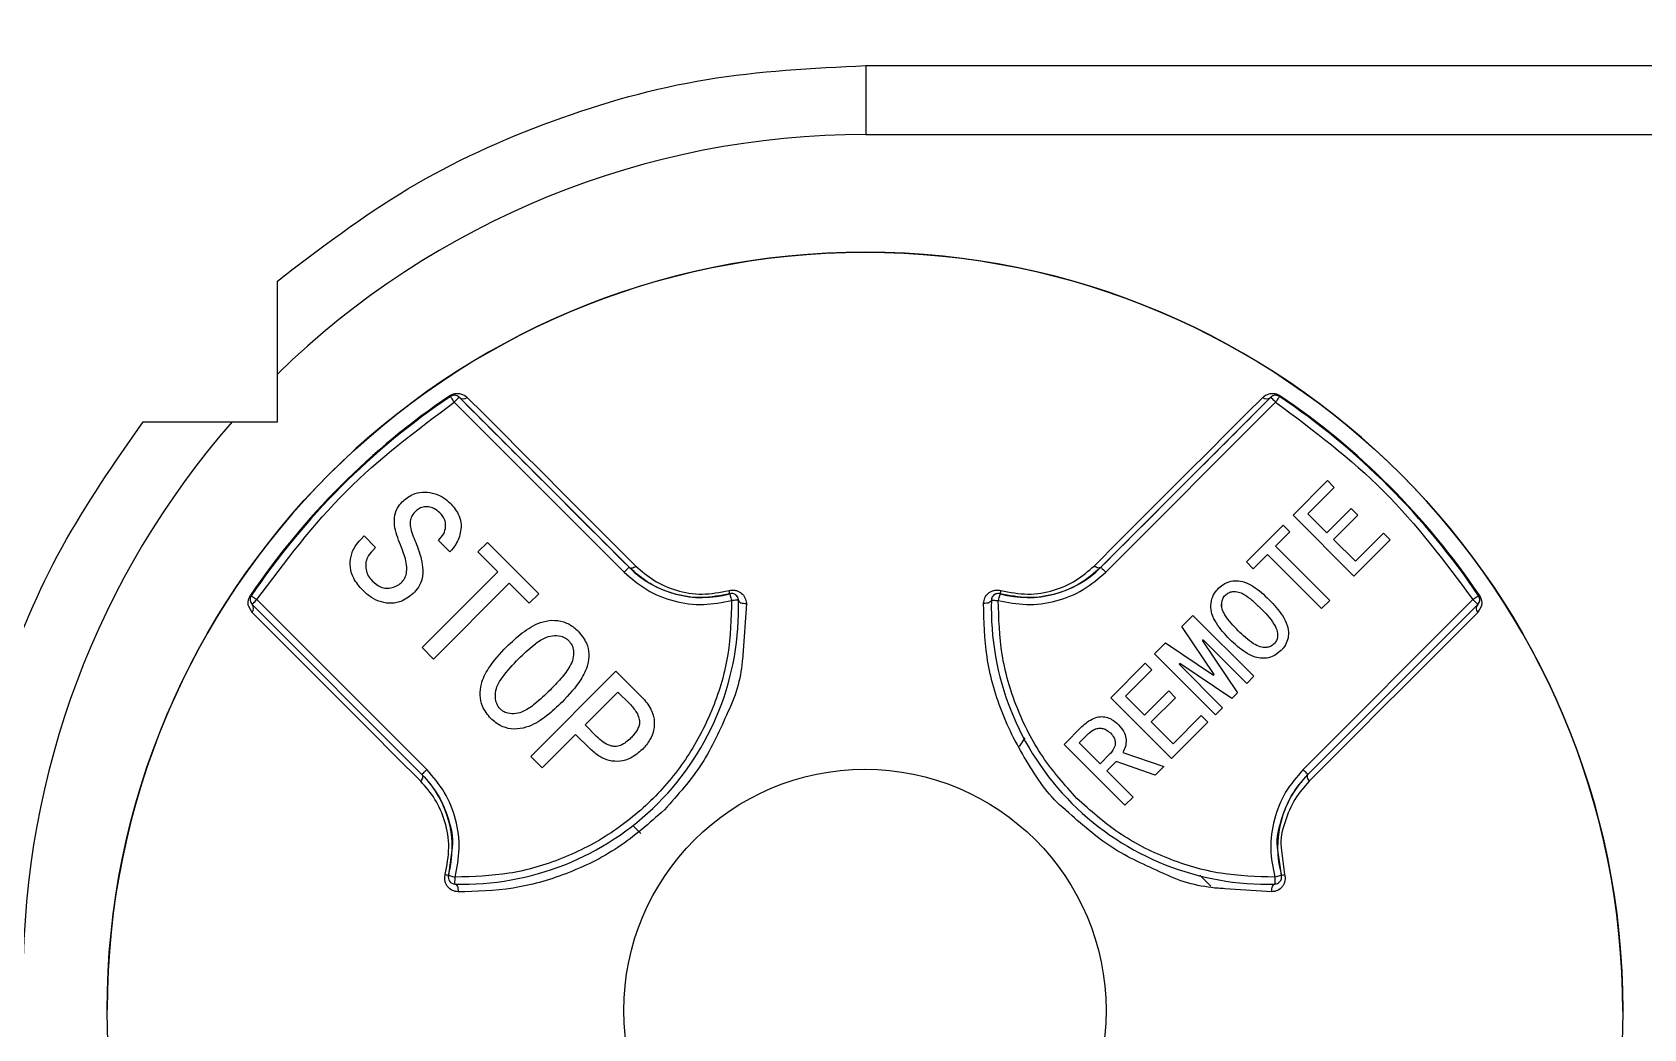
# Model space of a CAD drawing. Header units: millimetres. Extents: x 2344 to 4024, y 1094 to 2282.
# Drawn here: x 2863.01 to 2909.79, y 1996.56 to 2025.47 of the extents above; entities that cross this region are included whole.
import ezdxf

# ---------------------------------------------------------------- set-up
doc = ezdxf.new("R2010")
doc.units = ezdxf.units.MM

msp = doc.modelspace()

# ---------------------------------------------------------------- linework, layer by layer
at = {"color": 7, "linetype": 'Continuous', "lineweight": 25}
for p, q in [((2887.207, 2024.505), (2937.898, 2024.505)), ((2887.207, 2024.505), (2887.207, 2022.505)), ((2887.207, 2022.505), (2937.698, 2022.505)), ((2870.125, 2014.167), (2870.125, 2018.253)), ((2875.134, 2014.925), (2875.147, 2014.905)), ((2875.147, 2014.905), (2875.147, 2014.905)), ((2875.259, 2014.74), (2880.192, 2009.807)), ((2875.401, 2014.881), (2880.333, 2009.948)), ((2875.401, 2014.881), (2875.401, 2014.881)), ((2894.031, 2009.948), (2898.963, 2014.881)), ((2894.172, 2009.807), (2899.105, 2014.74)), ((2898.963, 2014.881), (2898.963, 2014.881)), ((2899.217, 2014.905), (2899.23, 2014.925)), ((2899.217, 2014.905), (2899.217, 2014.905)), ((2866.224, 2014.167), (2870.125, 2014.167)), ((2899.609, 2011.458), (2900.612, 2012.461)), ((2900.808, 2012.264), (2900.043, 2011.499)), ((2900.808, 2012.264), (2900.043, 2011.499)), ((2900.612, 2012.461), (2900.808, 2012.264)), ((2874.121, 2011.554), (2874.121, 2011.554)), ((2874.845, 2011.525), (2874.845, 2011.525)), ((2901.377, 2009.69), (2899.609, 2011.458)), ((2901.377, 2009.69), (2899.609, 2011.458)), ((2900.043, 2011.499), (2900.591, 2010.951)), ((2900.043, 2011.499), (2900.043, 2011.499)), ((2900.591, 2010.951), (2901.294, 2011.654)), ((2901.49, 2011.458), (2900.787, 2010.755)), ((2901.49, 2011.458), (2900.787, 2010.755)), ((2901.294, 2011.654), (2901.49, 2011.458)), ((2872.544, 2010.758), (2872.645, 2010.859)), ((2872.645, 2010.859), (2872.978, 2010.526)), ((2873.978, 2011.174), (2873.978, 2011.174)), ((2875.008, 2011.148), (2875.008, 2011.148)), ((2898.255, 2010.104), (2899.319, 2011.168)), ((2899.516, 2010.972), (2899.102, 2010.558)), ((2899.516, 2010.972), (2899.102, 2010.558)), ((2899.319, 2011.168), (2899.516, 2010.972)), ((2900.787, 2010.755), (2901.418, 2010.124)), ((2900.787, 2010.755), (2900.787, 2010.755)), ((2902.431, 2010.745), (2901.377, 2009.69)), ((2902.431, 2010.745), (2901.377, 2009.69)), ((2901.418, 2010.124), (2902.235, 2010.941)), ((2902.235, 2010.941), (2902.431, 2010.745)), ((2872.978, 2010.526), (2872.891, 2010.439)), ((2872.978, 2010.526), (2872.891, 2010.439)), ((2872.891, 2010.439), (2872.891, 2010.439)), ((2875.134, 2010.396), (2874.802, 2010.729)), ((2875.134, 2010.396), (2874.802, 2010.729)), ((2875.134, 2010.396), (2875.134, 2010.396)), ((2875.945, 2010.396), (2876.22, 2010.671)), ((2876.524, 2009.817), (2875.945, 2010.396)), ((2876.524, 2009.817), (2875.945, 2010.396)), ((2876.22, 2010.671), (2877.711, 2009.18)), ((2898.864, 2010.321), (2898.451, 2009.907)), ((2898.864, 2010.321), (2898.451, 2009.907)), ((2900.436, 2008.749), (2898.864, 2010.321)), ((2898.864, 2010.321), (2898.864, 2010.321)), ((2900.436, 2008.749), (2898.864, 2010.321)), ((2899.102, 2010.558), (2900.674, 2008.987)), ((2899.102, 2010.558), (2899.102, 2010.558)), ((2872.688, 2010.006), (2872.688, 2010.006)), ((2873.88, 2009.965), (2873.88, 2009.965)), ((2874.324, 2007.617), (2876.524, 2009.817)), ((2876.524, 2009.817), (2876.524, 2009.817)), ((2880.333, 2009.948), (2880.333, 2009.948)), ((2894.031, 2009.948), (2894.031, 2009.948)), ((2898.451, 2009.907), (2898.255, 2010.104)), ((2898.451, 2009.907), (2898.255, 2010.104)), ((2898.451, 2009.907), (2898.451, 2009.907)), ((2876.857, 2009.484), (2874.657, 2007.284)), ((2876.857, 2009.484), (2874.657, 2007.284)), ((2877.436, 2008.905), (2876.857, 2009.484)), ((2876.857, 2009.484), (2876.857, 2009.484)), ((2877.436, 2008.905), (2876.857, 2009.484)), ((2901.377, 2009.69), (2901.377, 2009.69)), ((2869.332, 2009.012), (2869.332, 2009.012)), ((2869.366, 2009.124), (2869.346, 2009.138)), ((2869.366, 2009.124), (2869.366, 2009.124)), ((2874.323, 2003.938), (2869.39, 2008.871)), ((2874.464, 2004.079), (2869.532, 2009.012)), ((2872.602, 2009.281), (2872.602, 2009.281)), ((2874.107, 2009.223), (2874.107, 2009.223)), ((2877.711, 2009.18), (2877.436, 2008.905)), ((2877.711, 2009.18), (2877.436, 2008.905)), ((2877.436, 2008.905), (2877.436, 2008.905)), ((2883.739, 2008.902), (2883.635, 2007.39)), ((2897.645, 2009.142), (2897.645, 2009.142)), ((2904.832, 2009.012), (2899.9, 2004.079)), ((2904.974, 2008.871), (2900.041, 2003.938)), ((2900.674, 2008.987), (2900.436, 2008.749)), ((2900.674, 2008.987), (2900.436, 2008.749)), ((2904.998, 2009.124), (2905.018, 2009.138)), ((2904.998, 2009.124), (2904.998, 2009.124)), ((2905.032, 2009.012), (2905.032, 2009.012)), ((2869.394, 2008.635), (2869.295, 2008.813)), ((2883.515, 2008.748), (2883.515, 2008.748)), ((2890.849, 2008.765), (2890.849, 2008.765)), ((2896.383, 2008.232), (2896.704, 2008.553)), ((2896.704, 2008.553), (2898.472, 2006.785)), ((2897.558, 2008.724), (2897.558, 2008.724)), ((2898.668, 2008.76), (2898.668, 2008.76)), ((2900.436, 2008.749), (2900.436, 2008.749)), ((2905.069, 2008.813), (2904.97, 2008.635)), ((2897.324, 2006.837), (2896.383, 2008.232)), ((2897.324, 2006.837), (2896.383, 2008.232)), ((2899.135, 2008.143), (2899.135, 2008.143)), ((2874.657, 2007.284), (2874.324, 2007.617)), ((2874.657, 2007.284), (2874.324, 2007.617)), ((2878.579, 2007.82), (2878.579, 2007.82)), ((2895.587, 2007.436), (2895.908, 2007.757)), ((2895.908, 2007.757), (2897.303, 2006.816)), ((2896.983, 2007.819), (2897.004, 2007.84)), ((2897.004, 2007.84), (2896.983, 2007.819)), ((2896.983, 2007.819), (2897.996, 2006.31)), ((2896.983, 2007.819), (2896.983, 2007.819)), ((2898.265, 2006.578), (2897.004, 2007.84)), ((2897.004, 2007.84), (2897.004, 2007.84)), ((2898.265, 2006.578), (2897.004, 2007.84)), ((2897.769, 2007.86), (2897.769, 2007.86)), ((2899.257, 2007.53), (2899.257, 2007.53)), ((2874.657, 2007.284), (2874.657, 2007.284)), ((2877.132, 2007.299), (2877.132, 2007.299)), ((2878.69, 2007.24), (2878.69, 2007.24)), ((2894.316, 2006.165), (2895.319, 2007.168)), ((2895.319, 2007.168), (2895.515, 2006.971)), ((2897.355, 2005.669), (2895.587, 2007.436)), ((2897.355, 2005.669), (2895.587, 2007.436)), ((2896.301, 2007.137), (2896.321, 2007.157)), ((2896.321, 2007.157), (2896.301, 2007.137)), ((2896.301, 2007.137), (2897.562, 2005.875)), ((2896.301, 2007.137), (2896.301, 2007.137)), ((2897.831, 2006.144), (2896.321, 2007.157)), ((2896.321, 2007.157), (2896.321, 2007.157)), ((2897.831, 2006.144), (2896.321, 2007.157)), ((2877.479, 2004.462), (2879.954, 2006.937)), ((2879.954, 2006.937), (2880.707, 2006.184)), ((2895.515, 2006.971), (2894.75, 2006.206)), ((2895.515, 2006.971), (2894.75, 2006.206)), ((2897.324, 2006.837), (2897.303, 2006.816)), ((2897.324, 2006.837), (2897.324, 2006.837)), ((2898.472, 2006.785), (2898.265, 2006.578)), ((2898.472, 2006.785), (2898.265, 2006.578)), ((2898.265, 2006.578), (2898.265, 2006.578)), ((2876.483, 2006.429), (2876.483, 2006.429)), ((2879.057, 2005.374), (2880.012, 2006.329)), ((2879.057, 2005.374), (2880.012, 2006.329)), ((2880.012, 2006.329), (2880.345, 2005.996)), ((2880.012, 2006.329), (2880.012, 2006.329)), ((2880.012, 2006.329), (2880.345, 2005.996)), ((2896.084, 2004.397), (2894.316, 2006.165)), ((2896.084, 2004.397), (2894.316, 2006.165)), ((2894.75, 2006.206), (2895.298, 2005.658)), ((2894.75, 2006.206), (2894.75, 2006.206)), ((2895.298, 2005.658), (2896.001, 2006.361)), ((2896.197, 2006.165), (2895.494, 2005.462)), ((2896.197, 2006.165), (2895.494, 2005.462)), ((2896.001, 2006.361), (2896.197, 2006.165)), ((2897.996, 2006.31), (2897.831, 2006.144)), ((2897.996, 2006.31), (2897.831, 2006.144)), ((2897.831, 2006.144), (2897.831, 2006.144)), ((2878.391, 2006.039), (2878.391, 2006.039)), ((2880.345, 2005.996), (2880.345, 2005.996)), ((2896.125, 2004.831), (2896.942, 2005.648)), ((2896.942, 2005.648), (2897.138, 2005.452)), ((2897.562, 2005.875), (2897.355, 2005.669)), ((2897.562, 2005.875), (2897.355, 2005.669)), ((2897.355, 2005.669), (2897.355, 2005.669)), ((2876.321, 2005.562), (2876.321, 2005.562)), ((2879.389, 2005.041), (2879.057, 2005.374)), ((2879.057, 2005.374), (2879.057, 2005.374)), ((2880.637, 2005.452), (2880.637, 2005.452)), ((2892.962, 2004.811), (2893.478, 2005.328)), ((2894.306, 2005.141), (2894.306, 2005.141)), ((2895.494, 2005.462), (2896.125, 2004.831)), ((2895.494, 2005.462), (2895.494, 2005.462)), ((2897.138, 2005.452), (2896.084, 2004.397)), ((2897.138, 2005.452), (2896.084, 2004.397)), ((2878.782, 2005.099), (2877.812, 2004.129)), ((2878.782, 2005.099), (2877.812, 2004.129)), ((2879.201, 2004.679), (2878.782, 2005.099)), ((2878.782, 2005.099), (2878.782, 2005.099)), ((2879.201, 2004.679), (2878.782, 2005.099)), ((2879.201, 2004.679), (2879.201, 2004.679)), ((2880.721, 2004.664), (2880.721, 2004.664)), ((2891.668, 2004.75), (2891.835, 2004.999)), ((2894.729, 2003.043), (2892.962, 2004.811)), ((2894.729, 2003.043), (2892.962, 2004.811)), ((2893.396, 2004.852), (2893.623, 2005.079)), ((2893.396, 2004.852), (2893.623, 2005.079)), ((2894.006, 2004.242), (2893.396, 2004.852)), ((2893.396, 2004.852), (2893.396, 2004.852)), ((2893.623, 2005.079), (2893.623, 2005.079)), ((2894.448, 2004.858), (2894.448, 2004.858)), ((2877.812, 2004.129), (2877.479, 2004.462)), ((2877.812, 2004.129), (2877.479, 2004.462)), ((2894.295, 2004.532), (2894.006, 2004.242)), ((2894.471, 2004.314), (2894.202, 2004.046)), ((2894.471, 2004.314), (2894.202, 2004.046)), ((2895.608, 2003.922), (2894.471, 2004.314)), ((2894.471, 2004.314), (2894.471, 2004.314)), ((2895.608, 2003.922), (2894.471, 2004.314)), ((2894.667, 2004.573), (2895.856, 2004.17)), ((2896.084, 2004.397), (2896.084, 2004.397)), ((2877.812, 2004.129), (2877.812, 2004.129)), ((2894.202, 2004.046), (2894.967, 2003.281)), ((2894.202, 2004.046), (2894.202, 2004.046)), ((2895.856, 2004.17), (2895.608, 2003.922)), ((2895.856, 2004.17), (2895.608, 2003.922)), ((2895.608, 2003.922), (2895.608, 2003.922)), ((2894.967, 2003.281), (2894.729, 2003.043)), ((2894.967, 2003.281), (2894.729, 2003.043)), ((2894.729, 2003.043), (2894.729, 2003.043)), ((2880.446, 2002.457), (2880.677, 2002.227)), ((2875.2, 2001.814), (2875.092, 2001.013)), ((2899.272, 2001.013), (2899.163, 2001.82)), ((2899.265, 2001.809), (2899.365, 2001.035)), ((2875.085, 2000.96), (2875.085, 2000.96)), ((2875.279, 2000.76), (2875.285, 2000.96)), ((2896.905, 2001.014), (2897.225, 2000.693)), ((2896.928, 2000.991), (2897.225, 2000.693)), ((2899.079, 2000.96), (2899.085, 2000.76)), ((2899.279, 2000.96), (2899.279, 2000.96)), ((2898.995, 2000.532), (2897.629, 2000.623)), ((2865.182, 1997.113), (2865.182, 1997.113)), ((2909.182, 1997.066), (2909.182, 1997.066))]:
    msp.add_line(p, q, dxfattribs=at)
at = {"color": 7, "linetype": 'Continuous', "lineweight": 25, "flags": 128}
for points in [[(2875.259, 2014.74), (2875.237, 2014.772), (2875.216, 2014.803), (2875.197, 2014.832), (2875.18, 2014.857), (2875.166, 2014.877), (2875.156, 2014.893), (2875.149, 2014.902), (2875.147, 2014.905)], [(2875.401, 2014.881), (2875.398, 2014.878), (2875.39, 2014.87), (2875.377, 2014.857), (2875.359, 2014.84), (2875.338, 2014.818), (2875.313, 2014.794), (2875.287, 2014.767), (2875.259, 2014.74)], [(2875.636, 2014.877), (2876.118, 2014.395), (2876.641, 2013.873), (2877.202, 2013.311), (2877.8, 2012.713), (2878.434, 2012.079), (2879.101, 2011.412), (2879.8, 2010.713), (2880.529, 2009.985)], [(2893.835, 2009.985), (2894.564, 2010.713), (2895.263, 2011.412), (2895.93, 2012.079), (2896.564, 2012.713), (2897.162, 2013.311), (2897.723, 2013.873), (2898.245, 2014.395), (2898.728, 2014.877)], [(2898.963, 2014.881), (2898.966, 2014.878), (2898.974, 2014.87), (2898.987, 2014.857), (2899.005, 2014.84), (2899.026, 2014.818), (2899.051, 2014.794), (2899.077, 2014.767), (2899.105, 2014.74)], [(2899.217, 2014.905), (2899.215, 2014.902), (2899.208, 2014.893), (2899.198, 2014.877), (2899.184, 2014.857), (2899.167, 2014.832), (2899.148, 2014.803), (2899.127, 2014.772), (2899.105, 2014.74)], [(2880.333, 2009.948), (2880.33, 2009.946), (2880.322, 2009.938), (2880.309, 2009.925), (2880.292, 2009.907), (2880.27, 2009.886), (2880.246, 2009.861), (2880.219, 2009.835), (2880.192, 2009.807)], [(2880.333, 2009.948), (2880.349, 2009.936), (2880.369, 2009.929), (2880.392, 2009.927), (2880.418, 2009.929), (2880.445, 2009.937), (2880.473, 2009.948), (2880.501, 2009.965), (2880.529, 2009.985)], [(2894.031, 2009.948), (2894.015, 2009.936), (2893.995, 2009.929), (2893.972, 2009.927), (2893.946, 2009.929), (2893.919, 2009.937), (2893.891, 2009.948), (2893.862, 2009.965), (2893.835, 2009.985)], [(2894.031, 2009.948), (2894.033, 2009.946), (2894.042, 2009.938), (2894.055, 2009.925), (2894.072, 2009.907), (2894.094, 2009.886), (2894.118, 2009.861), (2894.145, 2009.835), (2894.172, 2009.807)], [(2869.366, 2009.124), (2869.369, 2009.122), (2869.378, 2009.115), (2869.394, 2009.105), (2869.414, 2009.091), (2869.439, 2009.074), (2869.468, 2009.055), (2869.499, 2009.034), (2869.532, 2009.012)], [(2869.39, 2008.871), (2869.393, 2008.873), (2869.401, 2008.881), (2869.414, 2008.894), (2869.432, 2008.912), (2869.453, 2008.933), (2869.477, 2008.958), (2869.504, 2008.984), (2869.532, 2009.012)], [(2883.258, 2009.179), (2883.259, 2009.176), (2883.262, 2009.165), (2883.267, 2009.147), (2883.273, 2009.123), (2883.282, 2009.094), (2883.291, 2009.06), (2883.301, 2009.024), (2883.311, 2008.987)], [(2883.511, 2008.992), (2883.507, 2008.992), (2883.496, 2008.992), (2883.477, 2008.991), (2883.453, 2008.991), (2883.422, 2008.99), (2883.388, 2008.989), (2883.35, 2008.988), (2883.311, 2008.987)], [(2883.511, 2008.992), (2883.516, 2008.972), (2883.53, 2008.953), (2883.552, 2008.935), (2883.581, 2008.921), (2883.616, 2008.91), (2883.655, 2008.903), (2883.697, 2008.9), (2883.739, 2008.902)], [(2890.853, 2008.992), (2890.848, 2008.972), (2890.834, 2008.953), (2890.812, 2008.935), (2890.783, 2008.921), (2890.748, 2008.91), (2890.709, 2008.903), (2890.667, 2008.9), (2890.625, 2008.902)], [(2890.853, 2008.992), (2890.857, 2008.992), (2890.868, 2008.992), (2890.886, 2008.991), (2890.911, 2008.991), (2890.942, 2008.99), (2890.976, 2008.989), (2891.014, 2008.988), (2891.053, 2008.987)], [(2891.106, 2009.179), (2891.105, 2009.176), (2891.102, 2009.165), (2891.097, 2009.147), (2891.09, 2009.123), (2891.082, 2009.094), (2891.073, 2009.06), (2891.063, 2009.024), (2891.053, 2008.987)], [(2904.998, 2009.124), (2904.995, 2009.122), (2904.985, 2009.115), (2904.97, 2009.105), (2904.95, 2009.091), (2904.924, 2009.074), (2904.896, 2009.055), (2904.865, 2009.034), (2904.832, 2009.012)], [(2904.974, 2008.871), (2904.971, 2008.873), (2904.963, 2008.881), (2904.95, 2008.894), (2904.932, 2008.912), (2904.911, 2008.933), (2904.886, 2008.958), (2904.86, 2008.984), (2904.832, 2009.012)], [(2874.287, 2003.742), (2873.558, 2004.471), (2872.859, 2005.17), (2872.192, 2005.837), (2871.558, 2006.471), (2870.96, 2007.069), (2870.399, 2007.63), (2869.876, 2008.153), (2869.394, 2008.635)], [(2904.97, 2008.635), (2904.488, 2008.153), (2903.965, 2007.63), (2903.404, 2007.069), (2902.806, 2006.471), (2902.172, 2005.837), (2901.505, 2005.17), (2900.806, 2004.471), (2900.077, 2003.742)], [(2874.323, 2003.938), (2874.335, 2003.922), (2874.342, 2003.902), (2874.344, 2003.879), (2874.342, 2003.853), (2874.335, 2003.826), (2874.323, 2003.798), (2874.306, 2003.77), (2874.287, 2003.742)], [(2874.323, 2003.938), (2874.325, 2003.941), (2874.333, 2003.949), (2874.347, 2003.962), (2874.364, 2003.979), (2874.386, 2004.001), (2874.41, 2004.025), (2874.437, 2004.052), (2874.464, 2004.079)], [(2900.041, 2003.938), (2900.038, 2003.941), (2900.03, 2003.949), (2900.017, 2003.962), (2900, 2003.979), (2899.978, 2004.001), (2899.954, 2004.025), (2899.927, 2004.052), (2899.9, 2004.079)], [(2900.041, 2003.938), (2900.029, 2003.922), (2900.022, 2003.902), (2900.02, 2003.879), (2900.022, 2003.853), (2900.029, 2003.826), (2900.041, 2003.798), (2900.057, 2003.77), (2900.077, 2003.742)], [(2875.092, 2001.013), (2875.096, 2001.012), (2875.107, 2001.009), (2875.124, 2001.004), (2875.148, 2000.998), (2875.177, 2000.99), (2875.211, 2000.98), (2875.247, 2000.97), (2875.285, 2000.96)], [(2899.272, 2001.013), (2899.268, 2001.012), (2899.257, 2001.009), (2899.24, 2001.004), (2899.216, 2000.998), (2899.186, 2000.99), (2899.153, 2000.98), (2899.117, 2000.97), (2899.079, 2000.96)], [(2875.279, 2000.76), (2875.299, 2000.755), (2875.318, 2000.741), (2875.336, 2000.719), (2875.35, 2000.69), (2875.361, 2000.655), (2875.368, 2000.616), (2875.371, 2000.574), (2875.369, 2000.532)], [(2898.995, 2000.532), (2898.993, 2000.574), (2898.996, 2000.616), (2899.003, 2000.655), (2899.014, 2000.69), (2899.028, 2000.719), (2899.045, 2000.741), (2899.065, 2000.755), (2899.085, 2000.76)]]:
    msp.add_lwpolyline(points, dxfattribs=at)
at = {"color": 7, "linetype": 'Continuous', "lineweight": 25}
for radius in [22, 7]:
    msp.add_circle((2887.182, 1997.089), radius, dxfattribs=at)
for centre, radius, start, end in [((2854.182, 2034.295), 91.48, 295.79271, 180), ((2854.182, 2034.294), 90.341, 353.64897, 186.35103), ((2854.182, 2034.294), 89.875, 353.64897, 186.35103), ((2854.182, 2034.294), 85.319, 353.33017, 186.66983), ((2854.182, 2034.295), 91.48, 180, 290.22656), ((2887.207, 1998.041), 24.464, 90, 134.2869), ((2854.182, 2034.295), 91.441, 295.84596, 351.20762), ((2854.182, 2034.295), 90.976, 296.50811, 351.20762), ((2854.182, 2034.295), 86.42, 299.88973, 350.7957), ((2887.182, 1997.089), 22, 359.9388, 179.9388), ((2887.182, 1997.089), 21.524, 124.039, 145.961), ((2887.182, 1997.089), 21.5, 124.039, 145.961), ((2887.182, 1997.089), 21.5, 124.039, 145.961), ((2875.259, 2014.74), 0.2, 45, 124.039), ((2875.521, 2015.017), 0.182, 228.6227, 309.5363), ((2898.843, 2015.017), 0.182, 230.4637, 311.3773), ((2899.105, 2014.74), 0.2, 55.961, 135), ((2887.182, 1997.089), 21.5, 34.039, 55.961), ((2887.182, 1997.089), 21.5, 34.039, 55.961), ((2887.182, 1997.089), 21.524, 34.039, 55.961), ((2887.207, 1998.041), 24.464, 138.762, 180), ((2882.454, 2012.07), 3, 225, 285.531), ((2891.909, 2012.07), 3, 254.469, 315), ((2869.532, 2009.012), 0.2, 145.961, 225), ((2869.253, 2008.751), 0.182, 320.5221, 40.0844), ((2875.515, 2008.756), 8, 268.3094, 1.6906), ((2882.577, 2009.073), 0.689, 8.9101, 16.8757), ((2883.311, 2008.987), 0.2, 1.6906, 105.531), ((2898.849, 2008.756), 8, 178.3094, 271.6906), ((2891.053, 2008.987), 0.2, 135, 178.3094), ((2891.053, 2008.987), 0.2, 74.469, 135), ((2891.786, 2009.073), 0.689, 163.1243, 171.0899), ((2905.111, 2008.751), 0.182, 139.9143, 219.478), ((2904.832, 2009.012), 0.2, 315, 34.039), ((2872.201, 2001.817), 3, 344.469, 45), ((2902.162, 2001.817), 3, 135, 195.531), ((2875.199, 2001.694), 0.689, 253.1246, 261.0883), ((2875.285, 2000.96), 0.2, 164.469, 268.3094), ((2899.079, 2000.96), 0.2, 315, 15.531), ((2899.165, 2001.694), 0.689, 278.9117, 286.8754), ((2899.079, 2000.96), 0.2, 271.6906, 315)]:
    msp.add_arc(centre, radius, start, end, dxfattribs=at)
for points in [[(2937.898, 2024.505), (2938.153, 2027.458), (2938.662, 2033.364), (2938.237, 2042.263), (2936.946, 2051.065), (2934.717, 2059.684), (2931.599, 2068.019), (2927.619, 2075.98), (2922.823, 2083.478), (2917.265, 2090.43), (2911.006, 2096.758), (2904.116, 2102.392), (2896.671, 2107.27), (2888.754, 2111.335), (2880.453, 2114.55), (2871.86, 2116.855), (2863.07, 2118.31), (2857.145, 2118.491), (2854.182, 2118.581)], [(2947.923, 2034.295), (2947.836, 2031.228), (2947.662, 2025.092), (2946.259, 2015.978), (2944.033, 2007.04), (2940.926, 1998.365), (2936.987, 1990.035), (2932.25, 1982.132), (2926.761, 1974.731), (2920.573, 1967.904), (2913.746, 1961.716), (2906.345, 1956.228), (2898.442, 1951.49), (2890.113, 1947.552), (2881.438, 1944.444), (2872.5, 1942.219), (2863.385, 1940.816), (2857.25, 1940.642), (2854.182, 1940.555)], [(2870.125, 2018.253), (2871.358, 2019.193), (2873.823, 2021.072), (2878.072, 2023.003), (2882.563, 2024.271), (2885.659, 2024.427), (2887.207, 2024.505)], [(2951.856, 2023.506), (2951.332, 2019.854), (2950.284, 2012.551), (2947.164, 2001.908), (2942.956, 1991.665), (2937.601, 1981.964), (2931.196, 1972.925), (2923.815, 1964.663), (2915.553, 1957.281), (2906.514, 1950.877), (2896.813, 1945.521), (2886.57, 1941.314), (2875.927, 1938.194), (2868.623, 1937.146), (2864.972, 1936.622)], [(2951.653, 2016.963), (2950.967, 2013.669), (2949.594, 2007.081), (2946.274, 1997.528), (2942.07, 1988.345), (2936.934, 1979.642), (2930.945, 1971.505), (2924.157, 1964.021), (2916.644, 1957.265), (2908.481, 1951.311), (2899.757, 1946.212), (2890.555, 1942.048), (2880.989, 1938.768), (2874.395, 1937.423), (2871.097, 1936.751)], [(2869.532, 2009.012), (2870.349, 2010.104), (2871.983, 2012.288), (2874.167, 2013.922), (2875.259, 2014.74)], [(2880.333, 2009.948), (2879.369, 2010.913), (2877.44, 2012.842), (2876.08, 2014.201), (2875.401, 2014.881)], [(2898.963, 2014.881), (2898.284, 2014.201), (2896.924, 2012.842), (2894.995, 2010.913), (2894.031, 2009.948)], [(2899.105, 2014.74), (2900.197, 2013.922), (2902.381, 2012.288), (2904.015, 2010.104), (2904.832, 2009.012)], [(2860.743, 1998.041), (2860.811, 1999.486), (2860.947, 2002.377), (2862.054, 2006.59), (2863.743, 2010.605), (2865.397, 2012.98), (2866.224, 2014.167)]]:
    msp.add_open_spline(points, degree=3, dxfattribs=at)
for points, knots in [([(2896.466, 1960.223), (2898.645, 1961.497), (2903.629, 1964.411), (2910.694, 1970.065), (2917.658, 1976.897), (2923.777, 1984.507), (2929.001, 1992.755), (2933.228, 2001.55), (2936.506, 2010.758), (2937.781, 2017.133), (2938.418, 2020.32)], [0, 0, 0, 0, 0.099849, 0.228442, 0.357035, 0.485628, 0.614221, 0.742814, 0.871407, 1, 1, 1, 1]), ([(2875.134, 2014.925), (2875.147, 2014.934), (2875.174, 2014.951), (2875.234, 2014.977), (2875.334, 2014.999), (2875.496, 2014.985), (2875.58, 2014.921), (2875.636, 2014.877)], [0, 0, 0, 0, 0.057712, 0.117064, 0.25153, 0.501177, 1, 1, 1, 1]), ([(2898.728, 2014.877), (2898.784, 2014.92), (2898.867, 2014.985), (2899.029, 2014.999), (2899.129, 2014.977), (2899.19, 2014.951), (2899.217, 2014.934), (2899.23, 2014.925)], [0, 0, 0, 0, 0.4973637, 0.7473602, 0.8823614, 0.9420119, 1, 1, 1, 1]), ([(2875.401, 2014.881), (2875.376, 2014.901), (2875.338, 2014.931), (2875.263, 2014.943), (2875.208, 2014.935), (2875.174, 2014.921), (2875.158, 2014.912), (2875.151, 2014.908), (2875.147, 2014.905)], [0, 0, 0, 0, 0.500032, 0.773163, 0.911126, 0.959646, 0.980448, 1, 1, 1, 1]), ([(2899.217, 2014.905), (2899.213, 2014.908), (2899.206, 2014.913), (2899.189, 2014.921), (2899.154, 2014.935), (2899.1, 2014.943), (2899.026, 2014.931), (2898.988, 2014.901), (2898.963, 2014.881)], [0, 0, 0, 0, 0.019949, 0.041211, 0.090998, 0.233378, 0.500651, 1, 1, 1, 1]), ([(2873.731, 2010.526), (2873.652, 2010.713), (2873.537, 2010.989), (2873.508, 2011.387), (2873.583, 2011.655), (2873.696, 2011.786), (2873.745, 2011.843)], [0, 0, 0, 0, 0.428369, 0.6335505, 0.8408689, 1, 1, 1, 1]), ([(2873.745, 2011.843), (2873.842, 2011.925), (2874.015, 2012.069), (2874.334, 2012.14), (2874.643, 2012.113), (2874.924, 2012.002), (2875.072, 2011.87), (2875.134, 2011.814)], [0, 0, 0, 0, 0.2426698, 0.4294767, 0.6156339, 0.8389691, 1, 1, 1, 1]), ([(2874.845, 2011.525), (2874.788, 2011.574), (2874.691, 2011.659), (2874.513, 2011.712), (2874.354, 2011.703), (2874.219, 2011.642), (2874.152, 2011.581), (2874.121, 2011.554)], [0, 0, 0, 0, 0.273741, 0.469785, 0.666347, 0.848138, 1, 1, 1, 1]), ([(2874.845, 2011.525), (2874.788, 2011.574), (2874.691, 2011.659), (2874.513, 2011.712), (2874.354, 2011.703), (2874.219, 2011.642), (2874.152, 2011.581), (2874.121, 2011.554)], [0, 0, 0, 0, 0.273741, 0.469785, 0.666347, 0.848138, 1, 1, 1, 1]), ([(2875.134, 2011.814), (2875.224, 2011.713), (2875.37, 2011.547), (2875.47, 2011.251), (2875.449, 2010.943), (2875.344, 2010.639), (2875.195, 2010.466), (2875.134, 2010.396)], [0, 0, 0, 0, 0.252592, 0.41193, 0.571985, 0.826889, 1, 1, 1, 1]), ([(2874.121, 2011.554), (2874.079, 2011.502), (2874.006, 2011.412), (2873.964, 2011.238), (2874.012, 2010.968), (2874.1, 2010.763), (2874.165, 2010.613)], [0, 0, 0, 0, 0.196092, 0.338428, 0.515662, 1, 1, 1, 1]), ([(2874.802, 2010.729), (2874.858, 2010.789), (2874.965, 2010.902), (2875.015, 2011.108), (2875.002, 2011.284), (2874.939, 2011.421), (2874.875, 2011.492), (2874.845, 2011.525)], [0, 0, 0, 0, 0.271428, 0.5099, 0.681019, 0.852199, 1, 1, 1, 1]), ([(2872.602, 2009.281), (2872.504, 2009.393), (2872.336, 2009.585), (2872.227, 2009.938), (2872.246, 2010.262), (2872.357, 2010.548), (2872.486, 2010.693), (2872.544, 2010.758)], [0, 0, 0, 0, 0.264487, 0.457861, 0.651756, 0.843286, 1, 1, 1, 1]), ([(2872.891, 2010.439), (2872.834, 2010.374), (2872.738, 2010.264), (2872.68, 2010.062), (2872.694, 2009.878), (2872.753, 2009.699), (2872.836, 2009.603), (2872.877, 2009.556)], [0, 0, 0, 0, 0.25891, 0.438957, 0.619223, 0.812916, 1, 1, 1, 1]), ([(2873.745, 2009.527), (2873.777, 2009.567), (2873.845, 2009.65), (2873.892, 2009.846), (2873.871, 2010.149), (2873.785, 2010.38), (2873.731, 2010.526)], [0, 0, 0, 0, 0.143744, 0.301533, 0.558519, 1, 1, 1, 1]), ([(2874.165, 2010.613), (2874.234, 2010.422), (2874.342, 2010.123), (2874.355, 2009.711), (2874.275, 2009.424), (2874.161, 2009.288), (2874.107, 2009.223)], [0, 0, 0, 0, 0.409467, 0.643428, 0.829197, 1, 1, 1, 1]), ([(2880.192, 2009.807), (2880.402, 2009.626), (2880.831, 2009.257), (2881.632, 2008.942), (2882.484, 2008.822), (2883.039, 2008.932), (2883.311, 2008.987)], [0, 0, 0, 0, 0.245589, 0.5, 0.754411, 1, 1, 1, 1]), ([(2883.258, 2009.179), (2882.985, 2009.127), (2882.424, 2009.019), (2881.621, 2009.156), (2880.894, 2009.462), (2880.527, 2009.78), (2880.333, 2009.948)], [0, 0, 0, 0, 0.242664, 0.499933, 0.73499, 1, 1, 1, 1]), ([(2880.529, 2009.985), (2880.695, 2009.839), (2881.029, 2009.546), (2881.69, 2009.259), (2882.449, 2009.124), (2882.974, 2009.223), (2883.236, 2009.272)], [0, 0, 0, 0, 0.24976, 0.500155, 0.750188, 1, 1, 1, 1]), ([(2891.053, 2008.987), (2891.325, 2008.932), (2891.879, 2008.822), (2892.732, 2008.942), (2893.533, 2009.257), (2893.962, 2009.626), (2894.172, 2009.807)], [0, 0, 0, 0, 0.245589, 0.5, 0.754411, 1, 1, 1, 1]), ([(2894.031, 2009.948), (2893.837, 2009.78), (2893.47, 2009.462), (2892.743, 2009.156), (2891.939, 2009.019), (2891.378, 2009.127), (2891.106, 2009.179)], [0, 0, 0, 0, 0.265019, 0.500067, 0.757342, 1, 1, 1, 1]), ([(2891.127, 2009.272), (2891.39, 2009.223), (2891.915, 2009.124), (2892.674, 2009.259), (2893.335, 2009.546), (2893.668, 2009.839), (2893.835, 2009.985)], [0, 0, 0, 0, 0.2498124, 0.4998445, 0.7502398, 1, 1, 1, 1]), ([(2872.877, 2009.556), (2872.953, 2009.488), (2873.073, 2009.382), (2873.286, 2009.328), (2873.461, 2009.351), (2873.621, 2009.417), (2873.706, 2009.493), (2873.745, 2009.527)], [0, 0, 0, 0, 0.308723, 0.481176, 0.653403, 0.84143, 1, 1, 1, 1]), ([(2897.769, 2007.86), (2897.631, 2008.007), (2897.424, 2008.229), (2897.246, 2008.577), (2897.208, 2008.848), (2897.261, 2009.092), (2897.363, 2009.249), (2897.432, 2009.322), (2897.448, 2009.339)], [0, 0, 0, 0, 0.352615, 0.529946, 0.676874, 0.824141, 0.958426, 1, 1, 1, 1]), ([(2897.448, 2009.339), (2897.527, 2009.405), (2897.665, 2009.52), (2897.918, 2009.571), (2898.181, 2009.542), (2898.537, 2009.364), (2898.767, 2009.148), (2898.916, 2009.008)], [0, 0, 0, 0, 0.178954, 0.311474, 0.443543, 0.640747, 1, 1, 1, 1]), ([(2869.295, 2008.813), (2869.293, 2008.817), (2869.272, 2008.853), (2869.273, 2008.938), (2869.294, 2009.037), (2869.32, 2009.097), (2869.337, 2009.124), (2869.346, 2009.138)], [0, 0, 0, 0, 0.064165, 0.529616, 0.781144, 0.892106, 1, 1, 1, 1]), ([(2874.107, 2009.223), (2873.99, 2009.125), (2873.795, 2008.962), (2873.442, 2008.888), (2873.133, 2008.927), (2872.842, 2009.063), (2872.682, 2009.208), (2872.602, 2009.281)], [0, 0, 0, 0, 0.264859, 0.442595, 0.620083, 0.807926, 1, 1, 1, 1]), ([(2874.107, 2009.223), (2873.99, 2009.125), (2873.795, 2008.962), (2873.442, 2008.888), (2873.133, 2008.927), (2872.842, 2009.063), (2872.682, 2009.208), (2872.602, 2009.281)], [0, 0, 0, 0, 0.264859, 0.442595, 0.620083, 0.807926, 1, 1, 1, 1]), ([(2883.311, 2008.987), (2883.296, 2008.462), (2883.265, 2007.401), (2882.812, 2005.858), (2882.075, 2004.436), (2881.067, 2003.204), (2879.835, 2002.196), (2878.413, 2001.459), (2876.87, 2001.006), (2875.809, 2000.975), (2875.285, 2000.96)], [0, 0, 0, 0, 0.123694, 0.25, 0.376306, 0.5, 0.623694, 0.75, 0.876306, 1, 1, 1, 1]), ([(2883.236, 2009.272), (2883.268, 2009.279), (2883.333, 2009.292), (2883.429, 2009.281), (2883.517, 2009.251), (2883.618, 2009.186), (2883.713, 2009.071), (2883.73, 2008.958), (2883.739, 2008.902)], [0, 0, 0, 0, 0.123611, 0.250214, 0.373313, 0.501044, 0.749966, 1, 1, 1, 1]), ([(2883.453, 2009.128), (2883.44, 2009.139), (2883.418, 2009.158), (2883.372, 2009.179), (2883.327, 2009.188), (2883.286, 2009.186), (2883.267, 2009.181), (2883.258, 2009.179)], [0, 0, 0, 0, 0.273059, 0.500453, 0.767114, 0.88663, 1, 1, 1, 1]), ([(2883.511, 2008.992), (2883.511, 2009.002), (2883.509, 2009.027), (2883.495, 2009.075), (2883.469, 2009.108), (2883.453, 2009.128)], [0, 0, 0, 0, 0.181202, 0.501499, 1, 1, 1, 1]), ([(2890.625, 2008.902), (2890.633, 2008.958), (2890.65, 2009.071), (2890.746, 2009.186), (2890.846, 2009.25), (2890.935, 2009.281), (2891.031, 2009.292), (2891.095, 2009.279), (2891.127, 2009.272)], [0, 0, 0, 0, 0.2496018, 0.4982962, 0.6255893, 0.7486287, 0.8757219, 1, 1, 1, 1]), ([(2893.025, 2002.892), (2893.019, 2002.898), (2892.562, 2003.265), (2891.879, 2004.251), (2891.093, 2005.753), (2890.663, 2007.358), (2890.637, 2008.387), (2890.625, 2008.902)], [0, 0, 0, 0, 0.003657, 0.252454, 0.50145, 0.750307, 1, 1, 1, 1]), ([(2891.106, 2009.179), (2891.091, 2009.182), (2891.057, 2009.189), (2891.007, 2009.183), (2890.957, 2009.165), (2890.906, 2009.128), (2890.871, 2009.078), (2890.855, 2009.028), (2890.853, 2009.002), (2890.853, 2008.992)], [0, 0, 0, 0, 0.098526, 0.211663, 0.344444, 0.500006, 0.749377, 0.913544, 1, 1, 1, 1]), ([(2893.334, 2003.241), (2892.985, 2003.633), (2892.279, 2004.426), (2891.555, 2005.86), (2891.098, 2007.4), (2891.068, 2008.462), (2891.053, 2008.987)], [0, 0, 0, 0, 0.247388, 0.5, 0.752612, 1, 1, 1, 1]), ([(2897.561, 2008.725), (2897.558, 2008.732), (2897.532, 2008.787), (2897.535, 2008.897), (2897.56, 2009.038), (2897.616, 2009.107), (2897.645, 2009.142)], [0, 0, 0, 0, 0.048502, 0.412822, 0.703624, 1, 1, 1, 1]), ([(2898.017, 2008.108), (2897.876, 2008.253), (2897.69, 2008.443), (2897.543, 2008.733), (2897.532, 2008.896), (2897.561, 2009.039), (2897.616, 2009.107), (2897.645, 2009.142)], [0, 0, 0, 0, 0.494324, 0.651411, 0.784883, 0.89142, 1, 1, 1, 1]), ([(2897.645, 2009.142), (2897.676, 2009.168), (2897.739, 2009.22), (2897.875, 2009.252), (2898.027, 2009.241), (2898.225, 2009.149), (2898.437, 2008.983), (2898.59, 2008.835), (2898.668, 2008.76)], [0, 0, 0, 0, 0.099275, 0.199109, 0.336855, 0.470696, 0.732552, 1, 1, 1, 1]), ([(2897.645, 2009.142), (2897.676, 2009.168), (2897.739, 2009.22), (2897.875, 2009.252), (2898.027, 2009.241), (2898.225, 2009.149), (2898.437, 2008.983), (2898.59, 2008.835), (2898.668, 2008.76)], [0, 0, 0, 0, 0.099275, 0.199109, 0.336855, 0.470696, 0.732552, 1, 1, 1, 1]), ([(2898.916, 2009.008), (2899.054, 2008.861), (2899.264, 2008.637), (2899.448, 2008.286), (2899.489, 2008.021), (2899.446, 2007.789), (2899.353, 2007.632), (2899.28, 2007.554), (2899.257, 2007.53)], [0, 0, 0, 0, 0.351902, 0.53557, 0.686137, 0.813603, 0.940969, 1, 1, 1, 1]), ([(2905.024, 2008.955), (2905.029, 2008.976), (2905.036, 2009.008), (2905.028, 2009.063), (2905.014, 2009.097), (2905.005, 2009.113), (2905, 2009.12), (2904.998, 2009.124)], [0, 0, 0, 0, 0.5462975, 0.82224, 0.9192874, 0.9608929, 1, 1, 1, 1]), ([(2905.018, 2009.138), (2905.027, 2009.124), (2905.043, 2009.097), (2905.07, 2009.037), (2905.09, 2008.939), (2905.092, 2008.853), (2905.071, 2008.818), (2905.069, 2008.813)], [0, 0, 0, 0, 0.107574, 0.218232, 0.46854, 0.933582, 1, 1, 1, 1]), ([(2876.784, 2007.646), (2876.93, 2007.783), (2877.222, 2008.059), (2877.667, 2008.34), (2878.096, 2008.43), (2878.44, 2008.382), (2878.693, 2008.246), (2878.814, 2008.132), (2878.854, 2008.095)], [0, 0, 0, 0, 0.251272, 0.504268, 0.648099, 0.792244, 0.930746, 1, 1, 1, 1]), ([(2898.668, 2008.76), (2898.81, 2008.616), (2899.009, 2008.414), (2899.158, 2008.11), (2899.165, 2007.939), (2899.135, 2007.816), (2899.086, 2007.756), (2899.061, 2007.726)], [0, 0, 0, 0, 0.49285, 0.695676, 0.810798, 0.906138, 1, 1, 1, 1]), ([(2877.132, 2007.299), (2877.276, 2007.437), (2877.508, 2007.658), (2877.838, 2007.893), (2878.11, 2007.977), (2878.331, 2007.966), (2878.491, 2007.9), (2878.556, 2007.84), (2878.579, 2007.82)], [0, 0, 0, 0, 0.352152, 0.564272, 0.704386, 0.844226, 0.946602, 1, 1, 1, 1]), ([(2877.132, 2007.299), (2877.276, 2007.437), (2877.508, 2007.658), (2877.838, 2007.893), (2878.11, 2007.977), (2878.331, 2007.966), (2878.491, 2007.9), (2878.556, 2007.84), (2878.579, 2007.82)], [0, 0, 0, 0, 0.352152, 0.564272, 0.704386, 0.844226, 0.946602, 1, 1, 1, 1]), ([(2878.854, 2008.095), (2878.947, 2007.983), (2879.108, 2007.79), (2879.18, 2007.434), (2879.138, 2007.065), (2878.888, 2006.569), (2878.585, 2006.247), (2878.391, 2006.039)], [0, 0, 0, 0, 0.179746, 0.312327, 0.444455, 0.642444, 1, 1, 1, 1]), ([(2899.061, 2007.726), (2899.028, 2007.699), (2898.962, 2007.645), (2898.817, 2007.616), (2898.641, 2007.63), (2898.348, 2007.787), (2898.157, 2007.973), (2898.017, 2008.108)], [0, 0, 0, 0, 0.1020996, 0.2048593, 0.350506, 0.5258023, 1, 1, 1, 1]), ([(2876.321, 2005.562), (2876.227, 2005.676), (2876.063, 2005.874), (2875.995, 2006.239), (2876.039, 2006.62), (2876.292, 2007.12), (2876.595, 2007.444), (2876.784, 2007.646)], [0, 0, 0, 0, 0.181516, 0.31559, 0.449052, 0.655207, 1, 1, 1, 1]), ([(2878.579, 2007.82), (2878.612, 2007.781), (2878.684, 2007.695), (2878.732, 2007.507), (2878.719, 2007.29), (2878.592, 2007.012), (2878.359, 2006.713), (2878.149, 2006.496), (2878.044, 2006.387)], [0, 0, 0, 0, 0.089191, 0.196684, 0.333078, 0.466728, 0.730437, 1, 1, 1, 1]), ([(2899.257, 2007.53), (2899.178, 2007.464), (2899.039, 2007.348), (2898.782, 2007.297), (2898.513, 2007.325), (2898.151, 2007.502), (2897.918, 2007.72), (2897.769, 2007.86)], [0, 0, 0, 0, 0.176786, 0.310691, 0.443909, 0.644004, 1, 1, 1, 1]), ([(2899.257, 2007.53), (2899.178, 2007.464), (2899.039, 2007.348), (2898.782, 2007.297), (2898.513, 2007.325), (2898.151, 2007.502), (2897.918, 2007.72), (2897.769, 2007.86)], [0, 0, 0, 0, 0.176786, 0.310691, 0.443909, 0.644004, 1, 1, 1, 1]), ([(2876.596, 2005.837), (2876.556, 2005.887), (2876.479, 2005.984), (2876.441, 2006.199), (2876.473, 2006.468), (2876.712, 2006.861), (2876.962, 2007.122), (2877.132, 2007.299)], [0, 0, 0, 0, 0.109631, 0.214352, 0.370161, 0.57218, 1, 1, 1, 1]), ([(2883.635, 2007.39), (2883.633, 2007.362), (2883.599, 2006.831), (2883.458, 2006.257), (2883.206, 2005.76), (2883.203, 2005.754)], [0, 0, 0, 0, 0.052263, 0.987912, 1, 1, 1, 1]), ([(2878.044, 2006.387), (2877.899, 2006.249), (2877.66, 2006.02), (2877.324, 2005.778), (2877.048, 2005.69), (2876.837, 2005.695), (2876.684, 2005.758), (2876.621, 2005.815), (2876.596, 2005.837)], [0, 0, 0, 0, 0.35098, 0.581264, 0.716481, 0.851787, 0.942273, 1, 1, 1, 1]), ([(2880.707, 2006.184), (2880.803, 2006.074), (2880.97, 2005.885), (2881.079, 2005.539), (2881.065, 2005.227), (2880.948, 2004.919), (2880.801, 2004.755), (2880.721, 2004.664)], [0, 0, 0, 0, 0.25359, 0.435459, 0.617929, 0.790356, 1, 1, 1, 1]), ([(2878.391, 2006.039), (2878.246, 2005.902), (2877.954, 2005.626), (2877.512, 2005.341), (2877.087, 2005.238), (2876.745, 2005.274), (2876.489, 2005.407), (2876.366, 2005.521), (2876.321, 2005.562)], [0, 0, 0, 0, 0.250812, 0.503138, 0.646599, 0.790783, 0.924124, 1, 1, 1, 1]), ([(2878.391, 2006.039), (2878.246, 2005.902), (2877.954, 2005.626), (2877.512, 2005.341), (2877.087, 2005.238), (2876.745, 2005.274), (2876.489, 2005.407), (2876.366, 2005.521), (2876.321, 2005.562)], [0, 0, 0, 0, 0.250812, 0.503138, 0.646599, 0.790783, 0.924124, 1, 1, 1, 1]), ([(2880.345, 2005.996), (2880.422, 2005.912), (2880.538, 2005.786), (2880.625, 2005.584), (2880.646, 2005.432), (2880.599, 2005.262), (2880.503, 2005.118), (2880.418, 2005.029), (2880.388, 2004.997)], [0, 0, 0, 0, 0.291497, 0.44073, 0.560786, 0.681124, 0.886746, 1, 1, 1, 1]), ([(2883.203, 2005.754), (2882.977, 2005.241), (2882.524, 2004.211), (2881.749, 2003.345), (2881.36, 2002.911)], [0, 0, 0, 0, 0.498004, 1, 1, 1, 1]), ([(2893.478, 2005.328), (2893.586, 2005.419), (2893.745, 2005.554), (2894.004, 2005.623), (2894.187, 2005.611), (2894.374, 2005.532), (2894.48, 2005.436), (2894.543, 2005.379)], [0, 0, 0, 0, 0.342652, 0.508032, 0.649213, 0.789985, 1, 1, 1, 1]), ([(2893.623, 2005.079), (2893.685, 2005.136), (2893.779, 2005.222), (2893.94, 2005.284), (2894.068, 2005.282), (2894.197, 2005.237), (2894.266, 2005.176), (2894.306, 2005.141)], [0, 0, 0, 0, 0.319031, 0.483523, 0.649442, 0.800474, 1, 1, 1, 1]), ([(2893.623, 2005.079), (2893.685, 2005.136), (2893.779, 2005.222), (2893.94, 2005.284), (2894.068, 2005.282), (2894.197, 2005.237), (2894.266, 2005.176), (2894.306, 2005.141)], [0, 0, 0, 0, 0.319031, 0.483523, 0.649442, 0.800474, 1, 1, 1, 1]), ([(2894.306, 2005.141), (2894.346, 2005.097), (2894.409, 2005.026), (2894.452, 2004.901), (2894.444, 2004.775), (2894.394, 2004.644), (2894.326, 2004.567), (2894.295, 2004.532)], [0, 0, 0, 0, 0.257374, 0.407338, 0.558095, 0.796648, 1, 1, 1, 1]), ([(2894.543, 2005.379), (2894.612, 2005.302), (2894.724, 2005.174), (2894.77, 2004.942), (2894.754, 2004.745), (2894.696, 2004.63), (2894.667, 2004.573)], [0, 0, 0, 0, 0.343735, 0.565127, 0.784778, 1, 1, 1, 1]), ([(2880.721, 2004.664), (2880.613, 2004.571), (2880.425, 2004.407), (2880.078, 2004.305), (2879.762, 2004.324), (2879.455, 2004.451), (2879.291, 2004.599), (2879.201, 2004.679)], [0, 0, 0, 0, 0.246664, 0.431134, 0.61605, 0.790801, 1, 1, 1, 1]), ([(2880.721, 2004.664), (2880.613, 2004.571), (2880.425, 2004.407), (2880.078, 2004.305), (2879.762, 2004.324), (2879.455, 2004.451), (2879.291, 2004.599), (2879.201, 2004.679)], [0, 0, 0, 0, 0.246664, 0.431134, 0.61605, 0.790801, 1, 1, 1, 1]), ([(2880.388, 2004.997), (2880.294, 2004.912), (2880.162, 2004.792), (2879.935, 2004.737), (2879.757, 2004.773), (2879.569, 2004.875), (2879.451, 2004.984), (2879.389, 2005.041)], [0, 0, 0, 0, 0.321352, 0.453721, 0.586607, 0.782613, 1, 1, 1, 1]), ([(2874.999, 2001.035), (2875.048, 2001.297), (2875.147, 2001.822), (2875.012, 2002.581), (2874.725, 2003.242), (2874.432, 2003.576), (2874.287, 2003.742)], [0, 0, 0, 0, 0.249812, 0.499845, 0.75024, 1, 1, 1, 1]), ([(2874.323, 2003.938), (2874.492, 2003.744), (2874.813, 2003.378), (2875.101, 2002.649), (2875.24, 2002.11), (2875.2, 2001.818), (2875.2, 2001.814)], [0, 0, 0, 0, 0.348132, 0.656893, 0.994853, 1, 1, 1, 1]), ([(2875.285, 2000.96), (2875.339, 2001.232), (2875.449, 2001.787), (2875.329, 2002.639), (2875.014, 2003.44), (2874.645, 2003.869), (2874.464, 2004.079)], [0, 0, 0, 0, 0.245589, 0.5, 0.754411, 1, 1, 1, 1]), ([(2899.9, 2004.079), (2899.719, 2003.869), (2899.35, 2003.44), (2899.035, 2002.639), (2898.915, 2001.787), (2899.025, 2001.232), (2899.079, 2000.96)], [0, 0, 0, 0, 0.245589, 0.5, 0.754411, 1, 1, 1, 1]), ([(2899.163, 2001.82), (2899.163, 2001.822), (2899.124, 2002.112), (2899.263, 2002.649), (2899.551, 2003.378), (2899.871, 2003.744), (2900.041, 2003.938)], [0, 0, 0, 0, 0.002694, 0.341482, 0.651018, 1, 1, 1, 1]), ([(2900.077, 2003.742), (2899.93, 2003.576), (2899.636, 2003.242), (2899.367, 2002.58), (2899.23, 2002.076), (2899.265, 2001.812), (2899.265, 2001.809)], [0, 0, 0, 0, 0.331802, 0.664447, 0.99661, 1, 1, 1, 1]), ([(2881.36, 2002.911), (2880.924, 2002.526), (2880.052, 2001.755), (2878.521, 2001.015), (2876.929, 2000.569), (2875.899, 2000.545), (2875.369, 2000.532)], [0, 0, 0, 0, 0.249705, 0.499612, 0.742897, 1, 1, 1, 1]), ([(2895.832, 2001.076), (2895.325, 2001.299), (2894.309, 2001.746), (2893.454, 2002.51), (2893.025, 2002.892)], [0, 0, 0, 0, 0.499082, 1, 1, 1, 1]), ([(2899.079, 2000.96), (2898.554, 2000.975), (2897.493, 2001.005), (2895.953, 2001.462), (2894.519, 2002.186), (2893.726, 2002.892), (2893.334, 2003.241)], [0, 0, 0, 0, 0.247388, 0.5, 0.752612, 1, 1, 1, 1]), ([(2875.369, 2000.532), (2875.313, 2000.54), (2875.2, 2000.558), (2875.085, 2000.653), (2875.021, 2000.753), (2874.99, 2000.842), (2874.979, 2000.938), (2874.992, 2001.003), (2874.999, 2001.035)], [0, 0, 0, 0, 0.249602, 0.498297, 0.625716, 0.748628, 0.875804, 1, 1, 1, 1]), ([(2897.629, 2000.623), (2897.566, 2000.626), (2896.988, 2000.661), (2896.359, 2000.809), (2895.844, 2001.07), (2895.832, 2001.076)], [0, 0, 0, 0, 0.106195, 0.979949, 1, 1, 1, 1]), ([(2899.365, 2001.035), (2899.372, 2001.003), (2899.385, 2000.938), (2899.374, 2000.843), (2899.344, 2000.754), (2899.279, 2000.653), (2899.164, 2000.558), (2899.051, 2000.541), (2898.995, 2000.532)], [0, 0, 0, 0, 0.123692, 0.250213, 0.373441, 0.501044, 0.749966, 1, 1, 1, 1])]:
    msp.add_open_spline(points, degree=3, knots=knots, dxfattribs=at)

doc.saveas('drawing.dxf')
